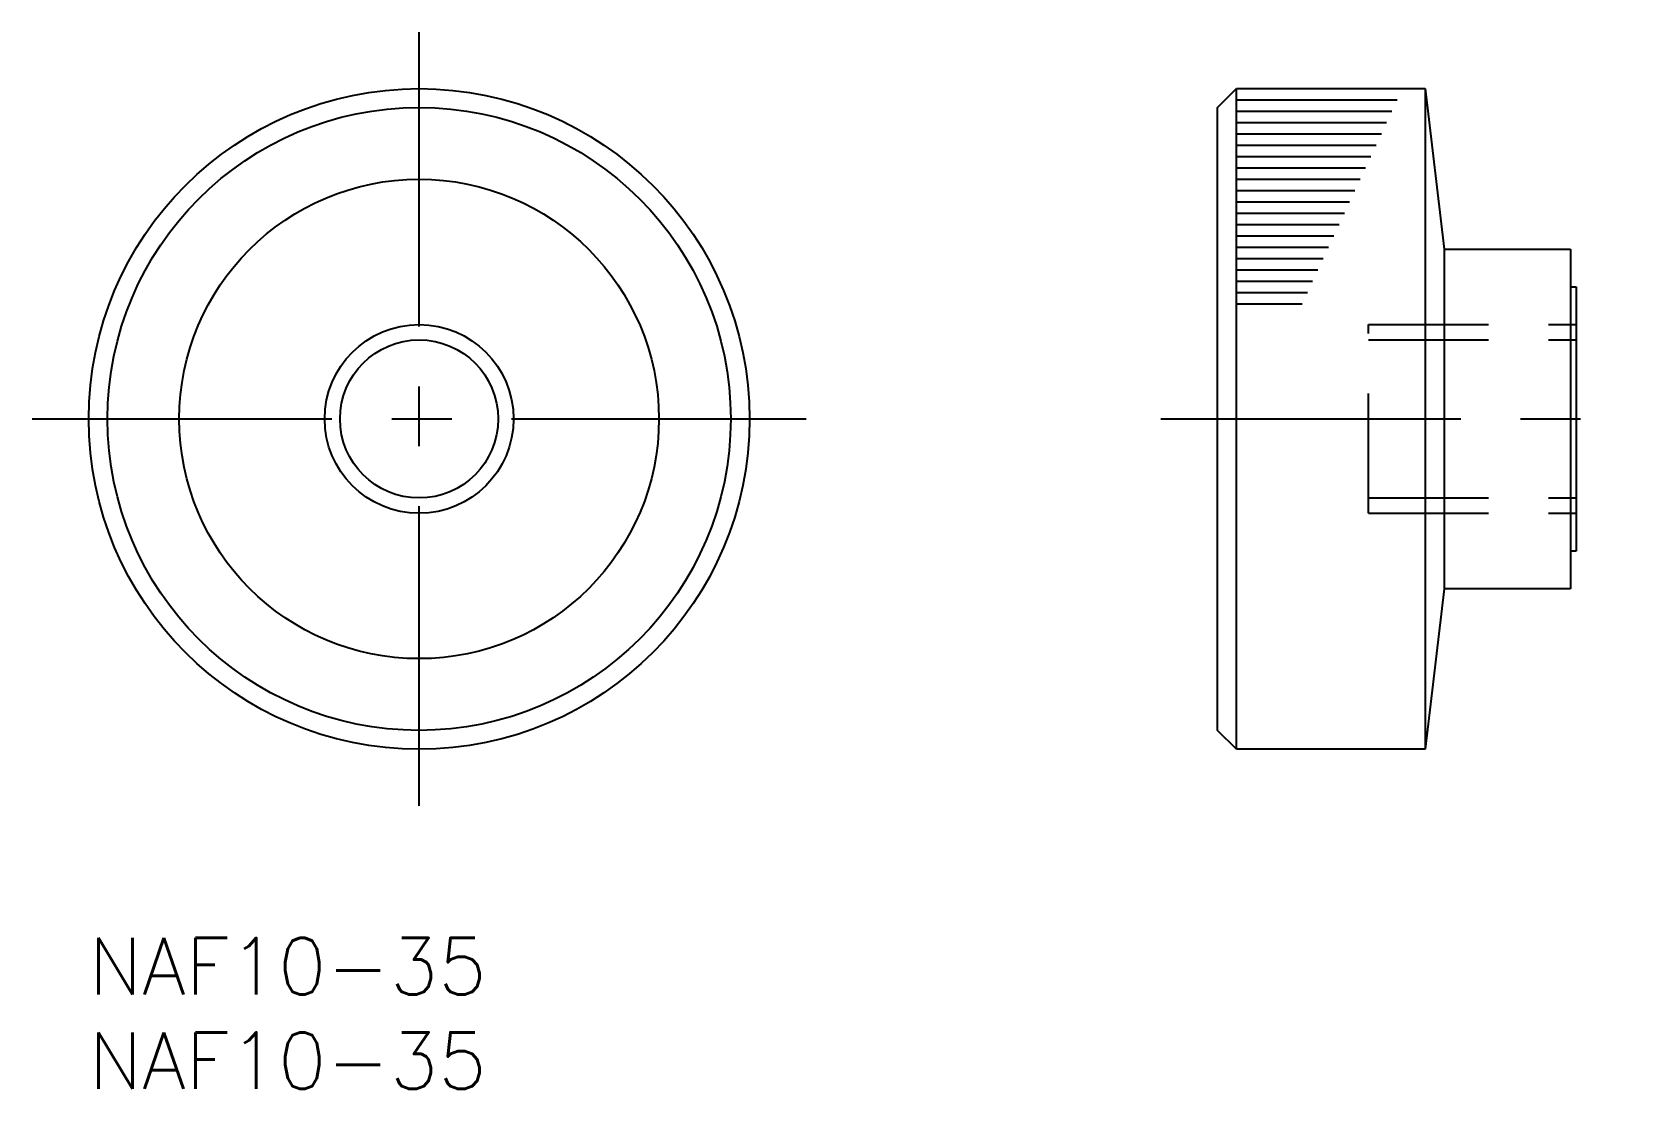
# Model space of a CAD drawing. Extents: x -3 to 81.8, y -8 to 48.
import ezdxf

# ---------------------------------------------------------------- set-up
doc = ezdxf.new("R2010")
doc.units = 0
doc.header["$LTSCALE"] = 0.5
doc.linetypes.add('CENTER', pattern=[50.8, 31.75, -6.35, 6.35, -6.35])
doc.linetypes.add('DASHED', pattern=[19.05, 12.7, -6.35])
for name, color, linetype in [('MSM_CENTER', 1, 'CENTER'), ('MSM_CONTINUOUS', 7, 'CONTINUOUS'), ('MSM_DASHED', 4, 'DASHED'), ('MSM_NARROW', 5, 'CONTINUOUS'), ('MSM_PART_NUMBER', 7, 'CONTINUOUS')]:
    doc.layers.add(name, color=color, linetype=linetype)
doc.styles.get("Standard").update_dxf_attribs({"font": 'txt.shx', "height": 2, "bigfont": 'bigfont.shx'})

# ---------------------------------------------------------------- blocks, each defined once
blk = doc.blocks.new('*U14')
at = {"layer": 'MSM_PART_NUMBER'}
blk.add_text('NAF10-35', height=3, dxfattribs=at).set_placement((0, -3))
blk = doc.blocks.new('*U15')
at = {"layer": 'MSM_PART_NUMBER'}
blk.add_text('NAF10-35', height=3, dxfattribs=at).set_placement((0, -8))

msp = doc.modelspace()

# ---------------------------------------------------------------- linework, layer by layer
at = {"layer": 'MSM_CENTER'}
for p, q in [((17.5, 7), (17.5, 48)), ((-3, 27.5), (38, 27.5)), ((56.783, 27.5), (81.783, 27.5))]:
    msp.add_line(p, q, dxfattribs=at)
at = {"layer": 'MSM_CONTINUOUS'}
for p, q in [((59.783, 44), (60.783, 45)), ((60.783, 10), (60.783, 45)), ((60.783, 45), (70.783, 45)), ((70.783, 45), (70.783, 10)), ((70.783, 45), (71.783, 36.5)), ((59.783, 11), (59.783, 44)), ((71.783, 36.5), (78.483, 36.5)), ((71.783, 36.5), (71.783, 18.5)), ((78.483, 36.5), (78.483, 34.5)), ((78.483, 34.5), (78.483, 20.5)), ((78.483, 34.5), (78.783, 34.5)), ((78.783, 34.5), (78.783, 20.5)), ((78.483, 20.5), (78.483, 18.5)), ((78.783, 20.5), (78.483, 20.5)), ((71.783, 18.5), (70.783, 10)), ((78.483, 18.5), (71.783, 18.5)), ((60.783, 10), (59.783, 11)), ((70.783, 10), (60.783, 10))]:
    msp.add_line(p, q, dxfattribs=at)
for radius in [17.5, 16.5, 12.7, 4.188]:
    msp.add_circle((17.5, 27.5), radius, dxfattribs=at)
at = {"layer": 'MSM_DASHED'}
for p, q in [((67.783, 32.5), (78.783, 32.5)), ((67.783, 22.5), (67.783, 32.5)), ((67.783, 31.688), (78.783, 31.688)), ((67.783, 23.312), (78.783, 23.312)), ((67.783, 22.5), (78.783, 22.5))]:
    msp.add_line(p, q, dxfattribs=at)
at = {"layer": 'MSM_NARROW'}
for p, q in [((60.783, 44.4), (69.296, 44.4)), ((60.783, 43.8), (69.017, 43.8)), ((60.783, 43.2), (68.737, 43.2)), ((60.783, 42.6), (68.457, 42.6)), ((60.783, 42), (68.177, 42)), ((60.783, 41.4), (67.897, 41.4)), ((60.783, 40.8), (67.618, 40.8)), ((60.783, 40.2), (67.338, 40.2)), ((60.783, 39.6), (67.058, 39.6)), ((60.783, 39), (66.778, 39)), ((60.783, 38.4), (66.498, 38.4)), ((60.783, 37.8), (66.219, 37.8)), ((60.783, 37.2), (65.939, 37.2)), ((60.783, 36.6), (65.659, 36.6)), ((60.783, 36), (65.379, 36)), ((60.783, 35.4), (65.1, 35.4)), ((60.783, 34.8), (64.82, 34.8)), ((60.783, 34.2), (64.54, 34.2)), ((60.783, 33.6), (64.26, 33.6))]:
    msp.add_line(p, q, dxfattribs=at)
msp.add_circle((17.5, 27.5), 5, dxfattribs=at)

# ---------------------------------------------------------------- block references
at = {"layer": 'MSM_CONTINUOUS'}
for name in ['*U14', '*U15']:
    msp.add_blockref(name, (0, 0), dxfattribs=at)

doc.saveas('drawing.dxf')
